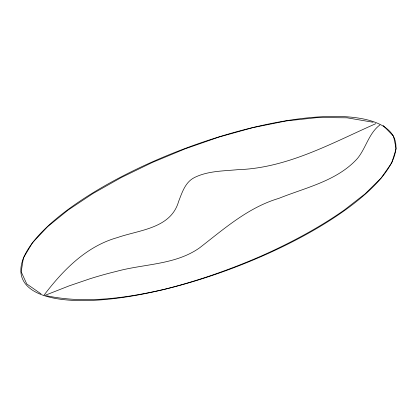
<?xml version="1.0" encoding="UTF-8"?>
<svg xmlns="http://www.w3.org/2000/svg" width="417" height="417" viewBox="0 0 417 417"><rect width="100%" height="100%" fill="white"/><g stroke="black" fill="none" stroke-linecap="round" stroke-linejoin="round"><path stroke-width="0.63" d="M44.014 295.168C62.946 270.232 86.314 246.27 117.375 237.591C139.57 229.819 170.902 228.563 178.622 201.432C182.083 192.597 185.169 182.286 194.275 177.632C207.63 170.928 223.022 171.074 237.575 169.698C287.25 168.202 331.525 143.177 375.899 123.64M379.903 124.938C368.784 133.325 366.027 147.972 357.489 158.424C337.171 180.947 305.864 187.483 278.764 198.398C248.12 207.484 224.143 228.839 199.446 247.948C175.051 265.035 144.1 263.758 116.426 271.394A141.493 45.834 -20.5 0 0 89.994 278.754L69.081 285.895L45.203 295.283M46.475 295.752C85.506 303.92 125.668 298.129 164.074 289.408C197.502 281.011 230.09 269.617 261.668 255.835A210.283 68.112 -20.5 0 0 344.437 209.923L365.172 193.796L381.216 177.944L391.792 162.781L396.15 148.718L393.523 136.161L383.145 125.533M373.111 122.254L347.126 117.813L317.874 117.531L286.203 120.946L252.963 127.607L219.003 137.047L185.174 148.817L152.325 162.458L121.311 177.506L92.97 193.514L68.159 210.017L47.726 226.556L32.521 242.678L23.394 257.925L21.194 271.837L26.771 283.956L40.97 293.829M127.529 296.742A198.768 64.385 -20.5 0 0 395.363 141.525A198.768 64.385 -20.5 0 0 102.274 187.233A198.768 64.385 -20.5 0 0 127.529 296.742"/></g></svg>
